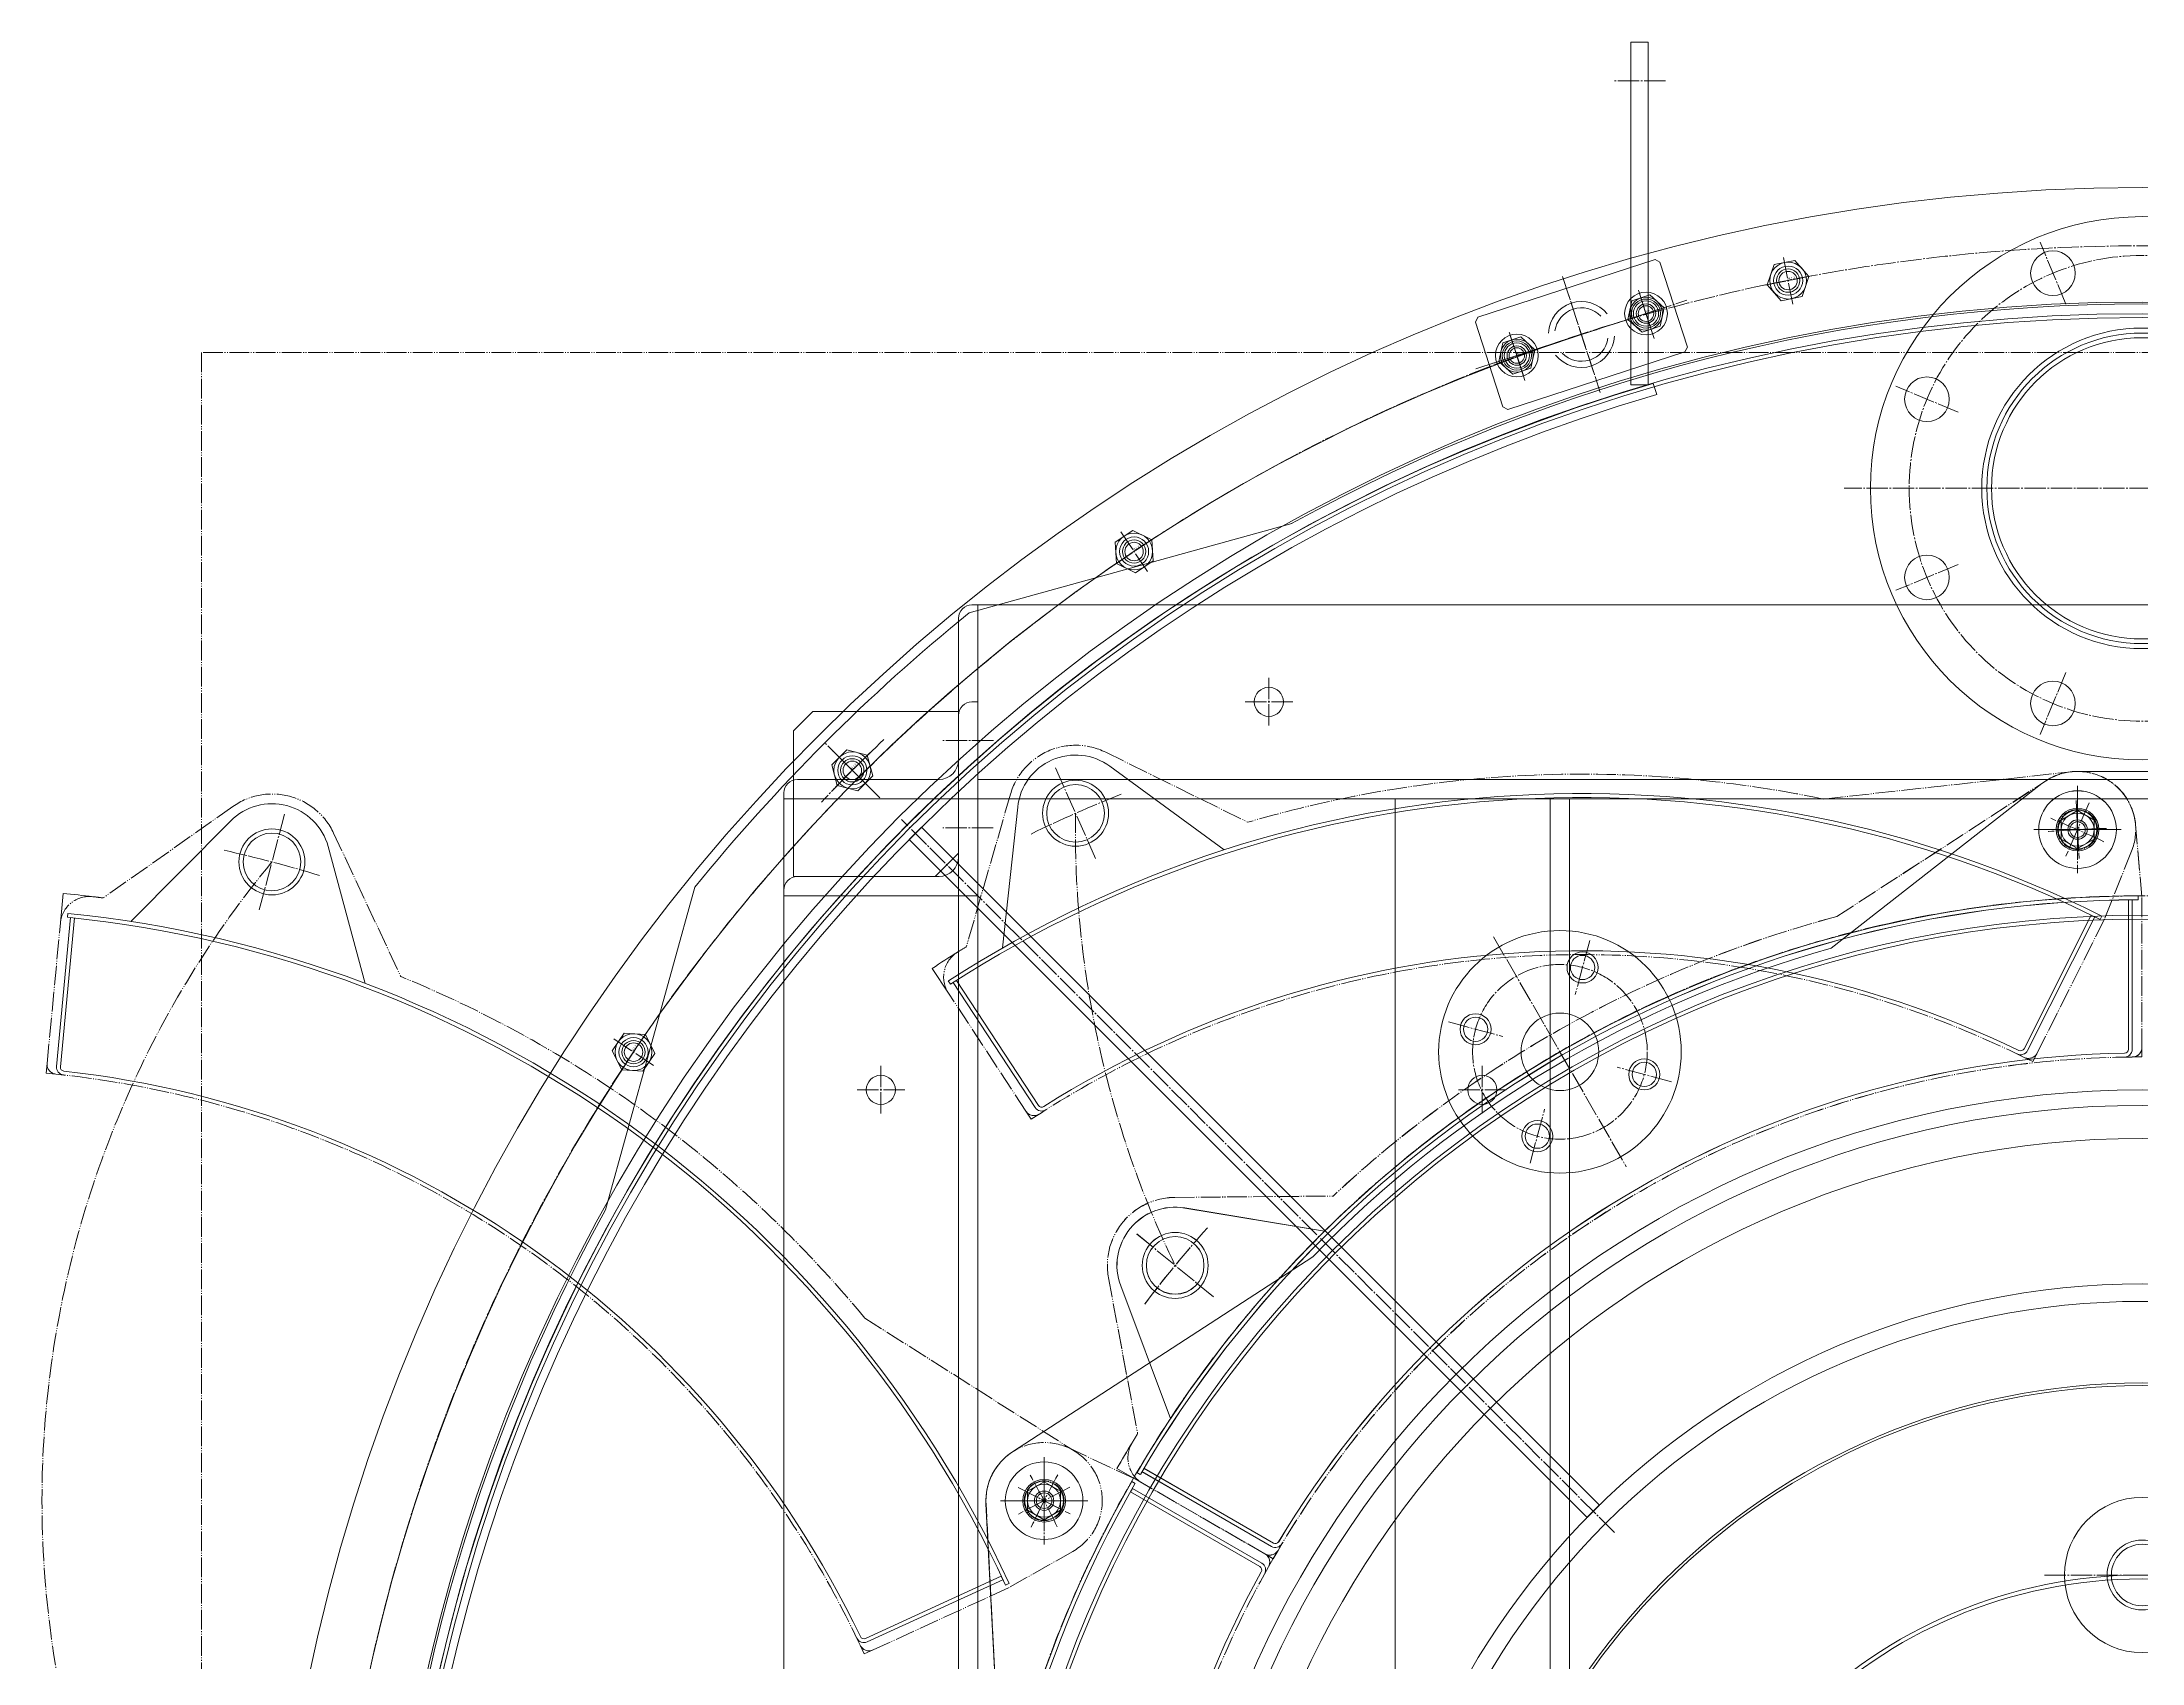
# Model space of a CAD drawing. Units: millimetres at full size. Extents: x -21196 to 21204, y -11807 to 11807.
# Drawn here: x -16682 to -15600, y 685 to 1520 of the extents above; entities that cross this region are included whole.
import ezdxf
from ezdxf.enums import TextEntityAlignment as Align

# ---------------------------------------------------------------- set-up
doc = ezdxf.new("R2010")
doc.units = ezdxf.units.MM
doc.header["$LTSCALE"] = 0.5
doc.linetypes.add('USER3', pattern=[26.999999, 20.299999, -1.7, 0.8, -1.7, 0.8, -1.7])
doc.linetypes.add('USER4', pattern=[27.1, 22, -1.7, 1.7, -1.7])
doc.layers.add('1-0_設備-5(241129配置図菊池追記(立面図).jww)(機器配置図 260128.dwg)', color=7, linetype='Continuous', lineweight=9)
doc.styles.add('ＭＳ ゴシック', font='')
doc.styles.get('ＭＳ ゴシック').set_extended_font_data('MS Gothic')

msp = doc.modelspace()

# ---------------------------------------------------------------- linework, layer by layer
at = {"layer": '1-0_設備-5(241129配置図菊池追記(立面図).jww)(機器配置図 260128.dwg)', "linetype": 'USER4'}
for p, q in [((-15845.1843, 1499.8542), (-15872.0641, 1499.8542)), ((-15779.5234, 1384.7846), (-15784.3386, 1408.9924)), ((-15779.5234, 1384.7846), (-15784.3386, 1408.9924)), ((-15779.5234, 1384.7846), (-15784.3386, 1408.9924)), ((-15638.8074, 1384.6987), (-15652.0797, 1416.7408)), ((-15898.1675, 1398.992), (-15878.7373, 1339.1921)), ((-15769.8271, 1399.2961), (-15794.0349, 1394.4809)), ((-15942.8097, 1351.4303), (-15834.0952, 1386.7538)), ((-15881.7707, 1348.528), (-15895.1341, 1389.6562)), ((-15881.7707, 1348.528), (-15895.1341, 1389.6562)), ((-15850.9902, 1367.0567), (-15859.3412, 1392.7585)), ((-15851.3519, 1368.1706), (-15858.979, 1391.6447)), ((-15851.3519, 1368.1706), (-15858.979, 1391.6447)), ((-15851.9699, 1370.0727), (-15858.361, 1389.7426)), ((-15842.8684, 1383.9032), (-15934.0303, 1354.2829)), ((-15842.8684, 1383.9032), (-15934.0303, 1354.2829)), ((-15842.3148, 1384.0831), (-15868.0166, 1375.7321)), ((-15917.5641, 1345.4254), (-15925.9152, 1371.1273)), ((-15917.9258, 1346.5394), (-15925.553, 1370.0135)), ((-15917.9258, 1346.5394), (-15925.553, 1370.0135)), ((-15918.5438, 1348.4416), (-15924.935, 1368.1114)), ((-15908.8887, 1362.4519), (-15934.5906, 1354.1009)), ((-15694.366, 1329.1401), (-15726.4081, 1342.4124)), ((-15445.913, 1289.8542), (-15753.1301, 1289.8542)), ((-16112.1234, 1247.0171), (-16125.836, 1267.5395)), ((-16112.1234, 1247.0171), (-16125.836, 1267.5395)), ((-16112.1234, 1247.0171), (-16125.836, 1267.5395)), ((-16108.7185, 1264.1346), (-16129.2409, 1250.422)), ((-15694.366, 1250.5684), (-15726.4081, 1237.2961)), ((-16049.5215, 1192.1953), (-16049.5215, 1167.5132)), ((-15638.8074, 1195.0097), (-15652.0797, 1162.9676)), ((-16037.1805, 1179.8542), (-16061.8626, 1179.8542)), ((-16249.9516, 1130.2843), (-16278.4523, 1158.785)), ((-16191.5215, 1159.8542), (-16217.5215, 1159.8542)), ((-16254.4207, 1134.7534), (-16273.9831, 1154.3158)), ((-16255.4755, 1135.8082), (-16272.9284, 1153.261)), ((-16255.4755, 1153.261), (-16272.9284, 1135.8082)), ((-16159.4688, 1145.7394), (-16138.8402, 1099.0976)), ((-15632.7639, 1136.4648), (-15632.7639, 1091.5022)), ((-15632.7635, 1136.4575), (-15632.7635, 1091.495)), ((-15626.7514, 1127.6979), (-15638.8025, 1100.2737)), ((-15633.5523, 1129.0228), (-15631.9795, 1099.0192)), ((-15633.5481, 1128.9781), (-15631.9837, 1099.0638)), ((-15633.5461, 1128.9407), (-15631.9817, 1099.0264)), ((-15632.7639, 1127.4958), (-15632.7639, 1100.4712)), ((-15632.7639, 1125.8032), (-15632.7639, 1102.1638)), ((-15632.7635, 1127.4885), (-15632.7635, 1100.4639)), ((-16556.7603, 1121.9961), (-16569.7931, 1072.6895)), ((-15871.483, 751.8157), (-16238.8279, 1119.1606)), ((-16191.5777, 1114.8542), (-16217.5777, 1114.8542)), ((-15655.2452, 1113.9835), (-15610.2827, 1113.9835)), ((-15610.2823, 1113.9762), (-15655.2448, 1113.9762)), ((-15646.2762, 1113.9835), (-15619.2516, 1113.9835)), ((-15619.2513, 1113.9762), (-15646.2758, 1113.9762)), ((-15620.9442, 1113.9835), (-15644.5836, 1113.9835)), ((-15933.7232, 1058.7085), (-15865.3199, 940.2305)), ((-15884.1357, 1056.8903), (-15891.6137, 1028.982)), ((-16370.0893, 1009.5736), (-16383.8019, 989.0512)), ((-15956.9424, 1014.8553), (-15929.034, 1007.3773)), ((-16366.6844, 992.4561), (-16387.2068, 1006.1687)), ((-16366.6844, 992.4561), (-16387.2068, 1006.1687)), ((-16366.6844, 992.4561), (-16387.2068, 1006.1687)), ((-16249.5215, 992.1953), (-16249.5215, 967.5132)), ((-15939.5215, 992.1953), (-15939.5215, 967.5132)), ((-15842.1007, 984.0836), (-15870.009, 991.5616)), ((-16237.1805, 979.8542), (-16261.8626, 979.8542)), ((-15951.8626, 979.8542), (-15927.1805, 979.8542)), ((-15914.9074, 942.0486), (-15907.4294, 969.957)), ((-16117.5072, 905.602), (-16078.1122, 873.2132)), ((-16117.5052, 905.5646), (-16078.1102, 873.1758)), ((-16165.3482, 790.6284), (-16165.3482, 745.6659)), ((-16165.3482, 790.6284), (-16165.3482, 745.6659)), ((-16165.3482, 781.6594), (-16165.3482, 754.6349)), ((-16165.3482, 781.6594), (-16165.3482, 754.6349)), ((-16178.7334, 774.967), (-16151.9631, 761.3273)), ((-16178.6927, 774.9482), (-16152.0038, 761.3461)), ((-16178.6927, 774.9482), (-16152.0038, 761.3461)), ((-16152.0766, 775.0893), (-16178.6198, 761.205)), ((-16142.8669, 768.1471), (-16187.8295, 768.1471)), ((-16187.8295, 768.1471), (-16142.8669, 768.1471)), ((-16151.8359, 768.1471), (-16178.8605, 768.1471)), ((-16178.8605, 768.1471), (-16151.8359, 768.1471)), ((-15649.8621, 729.8542), (-15549.181, 729.8542))]:
    msp.add_line(p, q, dxfattribs=at)
at = {"layer": '1-0_設備-5(241129配置図菊池追記(立面図).jww)(機器配置図 260128.dwg)'}
for p, q in [((-15854.0215, 1343.1211), (-15854.0215, 1418.3769)), ((-15778.4112, 1407.2574), (-15789.1508, 1405.1211)), ((-15862.4485, 1386.465), (-15864.4861, 1376.8792)), ((-15862.4485, 1386.465), (-15853.1282, 1389.4934)), ((-15929.0225, 1364.8338), (-15931.06, 1355.248)), ((-15929.0225, 1364.8338), (-15919.7021, 1367.8622)), ((-15849.5215, 1338.1875), (-15851.4107, 1343.8823)), ((-16203.9405, 1225.6945), (-16037.7753, 1271.6614)), ((-16119.6959, 1268.2049), (-16128.8005, 1262.1214)), ((-16202.5215, 1229.8542), (-16199.5215, 1229.8542)), ((-16199.5215, 1129.8542), (-16199.5215, 1229.8542)), ((-16199.5215, 1229.8542), (-14999.5215, 1229.8542)), ((-16209.5215, 1222.8542), (-16209.5215, 1149.8542)), ((-16202.5215, 1179.8542), (-16199.5215, 1179.8542)), ((-16199.5215, 1079.8542), (-16199.5215, 1179.8542)), ((-16209.5215, 1172.8542), (-16209.5215, 1099.8542)), ((-16267.036, 1155.1115), (-16274.7788, 1147.3687)), ((-16219.5215, 1139.8542), (-16292.5215, 1139.8542)), ((-16199.5215, 1139.8542), (-14999.5215, 1139.8542)), ((-16131.4611, 1146.6454), (-16072.5114, 1103.5933)), ((-15651.2361, 1137.661), (-15759.7579, 1052.8719)), ((-15634.3362, 1143.9798), (-15564.7069, 1143.9798)), ((-16299.5215, 1132.8542), (-16299.5215, 1129.8542)), ((-16199.5215, 1129.8542), (-16299.5215, 1129.8542)), ((-16299.5215, -70.1458), (-16299.5215, 1129.8542)), ((-16209.5215, -70.1458), (-16209.5215, 1129.8542)), ((-16189.5215, 1129.8542), (-16199.5215, 1129.8542)), ((-16199.5215, 1129.8542), (-16199.5215, 1119.8542)), ((-15009.5215, 1129.8542), (-16189.5215, 1129.8542)), ((-16186.7921, 1053.0466), (-16178.9823, 1125.628)), ((-15984.5215, -70.1458), (-15984.5215, 1129.8542)), ((-15904.5215, -160.1458), (-15904.5215, 1129.8542)), ((-15894.5215, 1129.8542), (-15894.5215, -160.1458)), ((-16636.0054, 1066.6904), (-16584.5617, 1118.484)), ((-16199.5215, 1119.8542), (-16199.5215, -60.1458)), ((-15641.2505, 1109.0762), (-15641.2505, 1118.8762)), ((-15624.2769, 1109.0835), (-15624.2769, 1118.8835)), ((-16534.3254, 1105.2055), (-16515.1936, 1034.7603)), ((-15641.2505, 1109.0762), (-15632.7635, 1104.1762)), ((-15624.2769, 1109.0835), (-15632.7639, 1104.1835)), ((-16345.3618, 1084.2732), (-16391.3287, 918.108)), ((-16299.5215, 1082.8542), (-16299.5215, 1079.8542)), ((-16219.5215, 1089.8542), (-16292.5215, 1089.8542)), ((-16672.3129, 1065.935), (-16670.8881, 1081.0545)), ((-16199.5215, 1079.8542), (-16299.5215, 1079.8542)), ((-16209.5215, 1079.8542), (-16209.5215, -120.1458)), ((-15604.593, 1077.7845), (-15604.5938, 1000.7752)), ((-15604.5911, 1077.747), (-15604.5919, 1000.7378)), ((-15601.5931, 1079.802), (-15601.5764, 1077.802)), ((-15601.5911, 1079.7646), (-15601.5745, 1077.7646)), ((-16674.2676, 991.9017), (-16667.0453, 1068.6706)), ((-16672.2764, 991.7144), (-16665.056, 1068.4631)), ((-16668.7192, 1068.8401), (-16668.5065, 1070.8288)), ((-15623.9024, 1068.9521), (-15658.5238, 1000.1641)), ((-15620.3156, 1069.4056), (-15621.1999, 1067.6116)), ((-16214.6696, 1029.7734), (-16223.0031, 1042.4691)), ((-16213.6786, 1034.2869), (-16214.7549, 1035.9727)), ((-16169.943, 970.7457), (-16212.2657, 1035.2004)), ((-16168.2712, 971.8434), (-16210.5828, 1036.2812)), ((-16381.7887, 1009.1332), (-16387.8722, 1000.0286)), ((-16092.8967, 919.0026), (-16020.8853, 907.0482)), ((-16092.8947, 918.9652), (-16020.8833, 907.0108)), ((-16181.6877, 793.307), (-16026.8883, 893.8381)), ((-16100.2421, 810.5208), (-16125.8962, 878.8649)), ((-16100.2401, 810.4834), (-16125.8942, 878.8274)), ((-16114.6808, 777.1993), (-16127.8322, 784.7933)), ((-16114.6788, 777.1619), (-16127.8303, 784.7558)), ((-16115.8247, 781.6765), (-16117.544, 782.6984)), ((-16115.8227, 781.6391), (-16117.542, 782.661)), ((-16048.192, 744.5805), (-16114.9733, 783.1277)), ((-16048.19, 744.543), (-16114.9713, 783.0902)), ((-16047.1922, 746.3126), (-16113.9559, 784.8497)), ((-16047.1902, 746.2752), (-16113.9539, 784.8122)), ((-16173.8352, 763.2471), (-16173.8352, 773.0471)), ((-16156.8612, 763.2471), (-16156.8612, 773.0471)), ((-16120.1274, 778.0345), (-16118.3871, 777.049)), ((-16120.1274, 778.0345), (-16118.3871, 777.049)), ((-16119.8801, 774.4277), (-16053.1881, 735.9231)), ((-16119.8801, 774.4277), (-16053.1881, 735.9231)), ((-16195.3071, 766.5766), (-16185.6443, 582.2509)), ((-16173.8352, 763.2471), (-16165.3482, 758.3471)), ((-16156.8612, 763.2471), (-16165.3482, 758.3471)), ((-16186.5539, 727.4395), (-16256.5628, 695.3587)), ((-16183.47, 725.5528), (-16185.2813, 724.7045))]:
    msp.add_line(p, q, dxfattribs=at)
at = {"layer": '1-0_設備-5(241129配置図菊池追記(立面図).jww)(機器配置図 260128.dwg)', "linetype": 'USER3'}
for p, q in [((-16133.6148, 1153.8485), (-16060.3353, 1117.7516)), ((-15763.6837, 1129.7269), (-15636.0754, 1143.7649)), ((-15756.7746, 1069.2305), (-15649.0999, 1139.1382)), ((-15756.7726, 1069.193), (-15649.0979, 1139.1007)), ((-16583.3694, 1125.9255), (-16650.2552, 1078.7588)), ((-16182.7006, 1132.1833), (-16205.4584, 1053.5672)), ((-15602.8775, 1116.5886), (-15599.593, 1079.0136)), ((-15602.8755, 1116.5512), (-15599.5911, 1078.9762)), ((-16531.5068, 1112.1753), (-16496.8408, 1038.2083)), ((-15604.9249, 1102.8425), (-15618.8835, 1067.8022)), ((-15599.593, 1079.0136), (-15599.5938, 1001.822)), ((-15599.5911, 1078.9762), (-15599.5918, 1001.7845)), ((-16679.1464, 993.421), (-16672.3129, 1065.935)), ((-15618.8835, 1067.8022), (-15653.587, 998.8513)), ((-16174.7017, 968.8839), (-16214.6696, 1029.7734)), ((-16098.0587, 924.4685), (-16016.3741, 925.169)), ((-16098.0567, 924.4311), (-16016.3721, 925.1316)), ((-16132.1645, 883.0488), (-16117.1498, 802.5941)), ((-16132.1626, 883.0114), (-16117.1478, 802.5567)), ((-16257.7281, 862.2232), (-16149.319, 793.4599)), ((-16152.6279, 795.3152), (-16118.4447, 779.3725)), ((-16152.6279, 795.3152), (-16118.4447, 779.3725)), ((-16118.4447, 779.3725), (-16051.5947, 740.7766)), ((-16118.4447, 779.3725), (-16051.5947, 740.7766)), ((-16051.6057, 740.7781), (-16114.6808, 777.1993)), ((-16051.6037, 740.7407), (-16114.6788, 777.1619)), ((-16188.5616, 638.357), (-16195.2673, 766.5598)), ((-16188.5616, 638.357), (-16195.2673, 766.5598)), ((-16150.5627, 742.0455), (-16183.3535, 723.4061)), ((-16183.3535, 723.4061), (-16253.5283, 691.2493))]:
    msp.add_line(p, q, dxfattribs=at)
at = {"layer": '1-0_設備-5(241129配置図菊池追記(立面図).jww)(機器配置図 260128.dwg)'}
for points in [[(-15854.0215, 1410.6897), (-15854.0215, 1519.8542), (-15863.0215, 1519.8542), (-15863.0215, 1408.1822)], [(-15863.0215, 1416.1783), (-15863.0215, 1343.1211), (-15854.0215, 1343.1211)], [(-15774.7111, 1388.6558), (-15771.1914, 1399.0247), (-15778.4112, 1407.2574)], [(-15789.1508, 1405.1211), (-15792.6706, 1394.7522), (-15785.4507, 1386.5196), (-15774.7111, 1388.6558)], [(-15847.8829, 1373.3502), (-15845.8454, 1382.936), (-15853.1282, 1389.4934)], [(-15864.4861, 1376.8792), (-15857.2033, 1370.3218), (-15847.8829, 1373.3502)], [(-15914.4569, 1351.719), (-15912.4193, 1361.3048), (-15919.7021, 1367.8622)], [(-15931.06, 1355.248), (-15923.7772, 1348.6906), (-15914.4569, 1351.719)], [(-16109.1589, 1252.4352), (-16109.8751, 1263.3618), (-16119.6959, 1268.2049)], [(-16128.8005, 1262.1214), (-16128.0843, 1251.1948), (-16118.2635, 1246.3517), (-16109.1589, 1252.4352)], [(-16274.7788, 1147.3687), (-16271.9447, 1136.7918), (-16261.3678, 1133.9577), (-16253.625, 1141.7005)], [(-16253.625, 1141.7005), (-16256.4591, 1152.2774), (-16267.036, 1155.1115)], [(-15641.2509, 1118.8835), (-15632.7639, 1123.7835), (-15624.2769, 1118.8835)], [(-15632.7639, 1104.1835), (-15641.2509, 1109.0835), (-15641.2509, 1118.8835)], [(-15624.2765, 1118.8762), (-15632.7635, 1123.7762), (-15641.2505, 1118.8762)], [(-15632.7635, 1104.1762), (-15624.2765, 1109.0762), (-15624.2765, 1118.8762)], [(-15606.5938, 1000.7752), (-15606.593, 1077.7647), (-15604.593, 1077.7647)], [(-15606.5919, 1000.7378), (-15606.5911, 1077.7272), (-15604.5911, 1077.7272)], [(-15660.3103, 1001.0633), (-15625.6977, 1069.8336), (-15623.9113, 1068.9344)], [(-16366.0191, 998.5962), (-16370.8621, 1008.417), (-16381.7887, 1009.1332)], [(-16387.8722, 1000.0286), (-16383.0291, 990.2078), (-16372.1025, 989.4916), (-16366.0191, 998.5962)], [(-15660.2575, 996.6114), (-15655.8238, 994.4071), (-15653.587, 998.8513)], [(-15604.5453, 996.8223), (-15599.5939, 996.8466), (-15599.5938, 1001.822)], [(-15604.5433, 996.7848), (-15599.5919, 996.8092), (-15599.5918, 1001.7845)], [(-16679.1464, 993.421), (-16679.6125, 988.4659), (-16674.6844, 987.9786)], [(-16174.7017, 968.8839), (-16171.9698, 964.7237), (-16167.8174, 967.4221)], [(-16156.8612, 773.0471), (-16165.3482, 777.9471), (-16173.8352, 773.0471)], [(-16173.8352, 773.0471), (-16165.3482, 777.9471), (-16156.8612, 773.0471)], [(-16165.3482, 758.3471), (-16173.8352, 763.2471), (-16173.8352, 773.0471)], [(-16165.3482, 758.3471), (-16156.8612, 763.2471), (-16156.8612, 773.0471)], [(-16054.1881, 734.1911), (-16120.863, 772.6858), (-16119.863, 774.4178)], [(-16054.1881, 734.1911), (-16120.863, 772.6858), (-16119.863, 774.4178)], [(-16051.6057, 740.7781), (-16047.2952, 738.2902), (-16044.7991, 742.5673)], [(-16051.6037, 740.7407), (-16047.2932, 738.2528), (-16044.7971, 742.5299)], [(-16049.7405, 733.9887), (-16047.2859, 738.289), (-16051.5947, 740.7766)], [(-16049.7405, 733.9887), (-16047.2859, 738.289), (-16051.5947, 740.7766)], [(-16257.396, 697.1769), (-16187.4051, 729.2495), (-16186.5719, 727.4313)], [(-16260.1362, 693.6678), (-16258.0513, 689.1766), (-16253.5283, 691.2493)]]:
    msp.add_lwpolyline(points, dxfattribs=at)
for points in [[(-15941.8286, 1378.0357), (-15850.5271, 1407.7013), (-15848.007, 1406.4172), (-15833.7922, 1362.6686), (-15835.0763, 1360.1485), (-15926.3777, 1330.4828), (-15928.8979, 1331.7669), (-15943.1126, 1375.5155)], [(-16209.5215, 1101.8542), (-16209.5215, 1174.8542), (-16284.5215, 1174.8542), (-16294.5215, 1164.8542), (-16294.5215, 1089.8542), (-16221.5215, 1089.8542)], [(-16228.493, 1115.1897), (-16234.857, 1108.8257), (-15885.5462, 759.515), (-15879.1823, 765.8789)], [(-16299.5215, -120.1458), (-16299.5215, 1079.8542), (-16199.5215, 1079.8542), (-16199.5215, -120.1458)]]:
    msp.add_lwpolyline(points, close=True, dxfattribs=at)
at = {"layer": '1-0_設備-5(241129配置図菊池追記(立面図).jww)(機器配置図 260128.dwg)', "linetype": 'USER3'}
msp.add_lwpolyline([(-5599.5217, 1359.8529), (-16599.5217, 1359.8529), (-16599.5217, -4640.1471), (-5599.5217, -4640.1471)], close=True, dxfattribs=at)
at = {"layer": '1-0_設備-5(241129配置図菊池追記(立面図).jww)(機器配置図 260128.dwg)'}
for centre, radius in [((-15599.5215, 479.8542), 965), ((-15599.5215, 479.8542), 965), ((-15599.5215, 1289.8542), 140), ((-15645.4435, 1400.7198), 11.5), ((-15781.931, 1396.8885), 9.483), ((-15781.931, 1396.8885), 7.5), ((-15781.931, 1396.8885), 7.5), ((-15781.931, 1396.8885), 6), ((-15781.931, 1396.8885), 4.75), ((-15599.5215, 479.8542), 906), ((-15855.1657, 1379.9076), 11), ((-15855.1657, 1379.9076), 8.487), ((-15855.1654, 1379.9077), 7.5), ((-15855.1654, 1379.9077), 7.5), ((-15855.1654, 1379.9077), 6.5), ((-15599.5215, 479.8542), 900), ((-15599.5215, 479.8542), 898), ((-15855.1657, 1379.9076), 5), ((-15855.1657, 1379.9076), 4), ((-15921.7397, 1358.2764), 11), ((-15921.7397, 1358.2764), 8.487), ((-15921.7394, 1358.2765), 7.5), ((-15921.7394, 1358.2765), 7.5), ((-15921.7394, 1358.2765), 6.5), ((-15599.5215, 1289.8542), 82.6), ((-15599.5215, 1289.8542), 80), ((-15599.5215, 1289.8542), 77.6), ((-15921.7397, 1358.2764), 5), ((-15921.7397, 1358.2764), 4), ((-15710.3871, 1335.7762), 11.5), ((-16118.9797, 1257.2783), 9.483), ((-16118.9797, 1257.2783), 7.5), ((-16118.9797, 1257.2783), 7.5), ((-16118.9797, 1257.2783), 6), ((-16118.9797, 1257.2783), 4.75), ((-15710.3871, 1243.9322), 11.5), ((-15645.4435, 1178.9887), 11.5), ((-16049.5215, 1179.8542), 7.5), ((-16264.2019, 1144.5346), 9.483), ((-16264.2019, 1144.5346), 7.5), ((-16264.2019, 1144.5346), 7.5), ((-16264.2019, 1144.5346), 6), ((-16264.2019, 1144.5346), 4.75), ((-16149.1545, 1122.4185), 17), ((-16149.1545, 1122.4185), 14.85), ((-15632.7639, 1113.9835), 20), ((-15632.7635, 1113.9762), 20), ((-15632.7639, 1113.9835), 11), ((-15632.7635, 1113.9762), 11), ((-15632.7682, 1114.0657), 10), ((-15632.7639, 1113.9835), 10), ((-15632.7639, 1113.9835), 8.487), ((-15632.7635, 1113.9762), 8.487), ((-15632.7639, 1113.9835), 5), ((-15632.7639, 1113.9835), 5), ((-15632.7639, 1113.9835), 5), ((-15632.7635, 1113.9762), 5), ((-15632.7635, 1113.9762), 5), ((-15632.7639, 1113.9835), 4), ((-15632.7635, 1113.9762), 4), ((-16563.2767, 1097.3428), 17), ((-16563.2767, 1097.3428), 14.85), ((-15599.5215, 479.8542), 590.002), ((-15599.5215, 479.8542), 588.002), ((-15899.5215, 999.4695), 62.5), ((-15887.8747, 1042.9361), 8), ((-15887.8747, 1042.9361), 6.25), ((-15942.9882, 1011.1163), 8), ((-15942.9882, 1011.1163), 6.25), ((-15899.5215, 999.4695), 20), ((-16376.9456, 999.3124), 9.483), ((-16376.9456, 999.3124), 7.5), ((-16376.9456, 999.3124), 7.5), ((-16376.9456, 999.3124), 6), ((-16376.9456, 999.3124), 4.75), ((-15856.0549, 987.8226), 8), ((-16249.5215, 979.8542), 7.5), ((-15939.5215, 979.8542), 7.5), ((-15856.0549, 987.8226), 6.25), ((-15599.5215, 479.8542), 500), ((-15599.5215, 479.8542), 492), ((-15911.1684, 956.0028), 8), ((-15599.5215, 479.8542), 475), ((-15911.1684, 956.0028), 6.25), ((-16097.8097, 889.4076), 17), ((-16097.8077, 889.3702), 17), ((-16097.8097, 889.4076), 14.85), ((-16097.8077, 889.3702), 14.85), ((-15599.5215, 479.8542), 400), ((-15599.5215, 479.8542), 400), ((-15599.5215, 479.8542), 391), ((-15599.5215, 479.8542), 348.995), ((-15599.5215, 479.8542), 347.581), ((-16165.3482, 768.1471), 20), ((-16165.3482, 768.1471), 20), ((-16165.3482, 768.1471), 11), ((-16165.3482, 768.1471), 11), ((-16165.3881, 768.1675), 10), ((-16165.3482, 768.1471), 8.487), ((-16165.3482, 768.1471), 8.487), ((-16165.3482, 768.1471), 5), ((-16165.3482, 768.1471), 5), ((-16165.3482, 768.1471), 5), ((-16165.3482, 768.1471), 5), ((-16165.3482, 768.1471), 4), ((-16165.3482, 768.1471), 4), ((-15599.5215, 729.8542), 40), ((-15599.5215, 729.8542), 18), ((-15599.5215, 729.8542), 15.835), ((-15599.5215, 479.8542), 250), ((-15599.5215, 479.8542), 248)]:
    msp.add_circle(centre, radius, dxfattribs=at)
at = {"layer": '1-0_設備-5(241129配置図菊池追記(立面図).jww)(機器配置図 260128.dwg)', "linetype": 'USER4'}
for centre, radius in [((-15599.5215, 479.8542), 935), ((-15599.5215, 479.8542), 935), ((-15599.5215, 1289.8542), 120), ((-15599.5215, 479.8542), 600), ((-15899.5215, 999.4695), 45)]:
    msp.add_circle(centre, radius, dxfattribs=at)
at = {"layer": '1-0_設備-5(241129配置図菊池追記(立面図).jww)(機器配置図 260128.dwg)', "linetype": 'USER3'}
for centre in [(-15632.777, 1113.9858), (-15632.7659, 1114.021), (-15632.7639, 1113.9835), (-16165.3482, 768.1471), (-16165.3482, 768.1471), (-16165.3482, 768.1471)]:
    msp.add_circle(centre, 10.25, dxfattribs=at)
at = {"layer": '1-0_設備-5(241129配置図菊池追記(立面図).jww)(機器配置図 260128.dwg)'}
for centre, radius, start, end in [((-15888.4524, 1369.0921), 17, 38.667, 177.333), ((-15599.5215, 479.8542), 905, 61.036, 118.964), ((-15888.4524, 1369.0921), 13.8, 43.771, 172.229), ((-15599.5215, 479.8542), 935, 108, 72), ((-15888.4524, 1369.0921), 17, 218.667, 357.333), ((-15888.4524, 1369.0921), 13.8, 223.771, 352.229), ((-15599.5215, 479.8542), 900, 106.253, 73.747), ((-15599.5215, 479.8542), 894, 106.239, 73.761), ((-15599.5215, 479.8542), 960, 129.021, 140.979), ((-16202.5215, 1222.8542), 7, 90, 180), ((-16202.5215, 1172.8542), 7, 90, 180), ((-16219.5215, 1149.8542), 10, 270, 0), ((-16149.1545, 1122.4185), 30, 53.85858, 173.85858), ((-16292.5215, 1132.8542), 7, 90, 180), ((-15632.7659, 1114.021), 30, 93, 128.001), ((-16563.2767, 1097.3428), 30, 15.19412, 135.19412), ((-15888.1814, 532.5727), 600, 63.47458, 122.96558), ((-15888.1814, 532.5727), 598, 63.47358, 122.96758), ((-16219.5215, 1099.8542), 10, 270, 0), ((-16292.5215, 1082.8542), 7, 90, 180), ((-16728.0154, 473.7354), 610, 83.18212, 84.62612), ((-15599.5215, 479.8542), 600, 90.19043, 149.68143), ((-15599.5196, 479.8168), 600, 90.19043, 149.68143), ((-15599.5215, 479.8542), 598, 90.18943, 149.68343), ((-15599.5196, 479.8168), 598, 90.18943, 149.68343), ((-16728.0154, 473.7354), 598, 24.80912, 84.30312), ((-16728.0154, 473.7354), 600, 24.81012, 84.30112), ((-15888.1814, 532.5727), 610, 121.84658, 123.29058), ((-15888.1814, 532.5727), 519, 64.28158, 122.30258), ((-15599.5215, 479.8542), 595, 105.623, 135.911), ((-15599.5215, 479.8542), 519, 90.99743, 149.01843), ((-15599.5196, 479.8168), 519, 90.99743, 149.01843), ((-15662.0968, 1001.9624), 4, 244.28158, 333.28358), ((-15662.0968, 1001.9624), 2, 244.28158, 333.28358), ((-15608.5938, 1000.7752), 2, 270.99743, 359.99943), ((-15608.5919, 1000.7378), 2, 270.99743, 359.99943), ((-15608.5938, 1000.7752), 4, 270.99743, 359.99943), ((-15608.5919, 1000.7378), 4, 270.99743, 359.99943), ((-16670.2852, 991.5271), 4, 174.62512, 263.63812), ((-16670.2852, 991.5271), 2, 174.62512, 263.63812), ((-16728.0154, 473.7354), 519, 25.61712, 83.63812), ((-16166.5994, 972.9412), 4, 213.28958, 302.30258), ((-16166.5994, 972.9412), 2, 213.28958, 302.30258), ((-15599.5215, 479.8542), 905, 151.036, 208.964), ((-16097.8097, 889.4076), 30, 80.57443, 200.57443), ((-16097.8077, 889.3702), 30, 80.57443, 200.57443), ((-16165.3482, 768.1471), 30, 123.001, 183.001), ((-15599.5215, 479.8542), 610, 148.56243, 150.00643), ((-15599.5196, 479.8168), 610, 148.56243, 150.00643), ((-15599.5187, 479.8599), 600, 150.191, 209.682), ((-15599.5187, 479.8599), 600, 150.191, 209.682), ((-15599.5187, 479.8599), 598, 150.19, 209.684), ((-15599.5187, 479.8599), 598, 150.19, 209.684), ((-16046.1924, 748.0448), 2, 240.00543, 329.01843), ((-16046.1904, 748.0074), 2, 240.00543, 329.01843), ((-16055.1881, 732.459), 4, 330.998, 60), ((-16055.1881, 732.459), 4, 330.998, 60), ((-16046.1924, 748.0448), 4, 240.00543, 329.01843), ((-16046.1904, 748.0074), 4, 240.00543, 329.01843), ((-15599.5187, 479.8599), 519, 150.998, 209.019), ((-15599.5187, 479.8599), 519, 150.998, 209.019), ((-16055.1881, 732.459), 2, 330.998, 60), ((-16055.1881, 732.459), 2, 330.998, 60), ((-16258.2292, 698.9951), 4, 205.61712, 294.61912), ((-16258.2292, 698.9951), 2, 205.61712, 294.61912)]:
    msp.add_arc(centre, radius, start, end, dxfattribs=at)
at = {"layer": '1-0_設備-5(241129配置図菊池追記(立面図).jww)(機器配置図 260128.dwg)', "linetype": 'USER4'}
for centre, radius, start, end in [((-15599.5215, 479.8542), 940, 133.609, 136.391), ((-15599.5215, 479.8542), 940, 134.157, 135.843), ((-15888.1815, 532.5724), 645, 111.60058, 116.11658), ((-15888.1814, 532.5727), 635, 64.93258, 67.63558), ((-15599.5215, 479.8542), 635, 91.652, 94.363), ((-15599.5215, 479.8542), 635, 91.64843, 94.35143), ((-15599.5196, 479.8168), 635, 91.64843, 94.35143), ((-16728.0157, 473.7352), 645, 72.93612, 77.45212), ((-15599.5215, 479.8539), 645, 138.31643, 142.83243), ((-15599.5196, 479.8165), 645, 138.31643, 142.83243), ((-16728.0154, 473.7354), 635, 26.26812, 28.97112), ((-15599.5215, 479.8542), 635, 151.652, 154.363), ((-15599.5187, 479.8599), 635, 151.649, 154.352), ((-15599.5187, 479.8599), 635, 151.649, 154.352)]:
    msp.add_arc(centre, radius, start, end, dxfattribs=at)
at = {"layer": '1-0_設備-5(241129配置図菊池追記(立面図).jww)(機器配置図 260128.dwg)', "linetype": 'USER3'}
for centre, radius, start, end in [((-16149.0809, 1122.4511), 35, 63.77558, 163.85558), ((-15888.1814, 532.5727), 610, 78.22258, 106.39558), ((-15632.7635, 1113.9762), 30, 4.99543, 122.99343), ((-15632.7616, 1113.9388), 30, 4.99543, 122.99343), ((-15632.795, 1113.9448), 30, 338.27958, 96.27758), ((-16563.1989, 1097.3222), 35, 25.11112, 125.19112), ((-15632.6038, 1114.0478), 516.619, 179.072, 205.779), ((-16165.3482, 768.1471), 516.446, 140.4, 265.781), ((-16657.3791, 1064.5277), 15, 83.18212, 174.61612), ((-16728.0154, 473.7354), 610, 82.67612, 83.18212), ((-15599.5215, 479.8542), 610, 104.93843, 133.11143), ((-15599.5196, 479.8168), 610, 104.93843, 133.11143), ((-16202.1298, 1038.0046), 15, 121.84658, 213.28058), ((-15888.1814, 532.5727), 610, 121.34058, 121.84658), ((-15888.1917, 532.5964), 516.976, 63.83858, 122.74358), ((-16728.0154, 473.7354), 610, 39.55812, 67.73112), ((-15599.5414, 479.8708), 516.976, 90.55443, 149.45943), ((-15599.5395, 479.8333), 516.976, 90.55443, 149.45943), ((-15658.0532, 1001.0992), 5, 243.84058, 333.28358), ((-15604.5938, 1001.822), 5, 270.55643, 359.99943), ((-15604.5918, 1001.7846), 5, 270.55643, 359.99943), ((-16674.1685, 992.9519), 5, 174.61612, 264.07812), ((-16728.0086, 473.7603), 516.976, 25.17412, 84.07912), ((-16170.5217, 971.6276), 5, 213.28058, 302.74258), ((-16097.7586, 889.4698), 35, 90.49143, 190.57143), ((-16097.7566, 889.4324), 35, 90.49143, 190.57143), ((-15599.5215, 479.8542), 610, 148.05643, 148.56243), ((-15599.5196, 479.8168), 610, 148.05643, 148.56243), ((-16165.3083, 768.1268), 30, 64.996, 182.994), ((-16165.3083, 768.1268), 30, 64.996, 182.994), ((-16165.3879, 768.1264), 30, 299.61512, 57.61312), ((-16107.1801, 790.1893), 15, 148.56243, 239.99643), ((-16107.1781, 790.1518), 15, 148.56243, 239.99643), ((-16049.1054, 745.1081), 5, 239.99643, 329.45843), ((-16049.1034, 745.0707), 5, 239.99643, 329.45843), ((-16054.0947, 736.4465), 5, 330.557, 60), ((-16054.0947, 736.4465), 5, 330.557, 60), ((-15599.5429, 479.8509), 516.976, 150.555, 209.46), ((-15599.5429, 479.8509), 516.976, 150.555, 209.46), ((-16255.6112, 695.7948), 5, 205.17612, 294.61912)]:
    msp.add_arc(centre, radius, start, end, dxfattribs=at)

# ---------------------------------------------------------------- texts
at = {"layer": '1-0_設備-5(241129配置図菊池追記(立面図).jww)(機器配置図 260128.dwg)', "style": 'ＭＳ ゴシック', "width": 0.8}
for rotation, p in [(11.25, (-15781.7841, 1396.9471)), (33.75, (-16118.8664, 1257.3887)), (45, (-16264.1123, 1144.665)), (56.25, (-16376.8832, 999.4577))]:
    msp.add_text('Ｍ１２', height=1.102, rotation=rotation, dxfattribs=at).set_placement(p, align=Align.BOTTOM_LEFT)
at = {"layer": '1-0_設備-5(241129配置図菊池追記(立面図).jww)(機器配置図 260128.dwg)', "style": 'ＭＳ ゴシック'}
for rotation, p in [(18, (-15854.9882, 1380.0318)), (18, (-15921.5622, 1358.4005)), (90, (-15632.8268, 1114.1834)), (90, (-15631.4486, 1114.1907)), (90, (-16165.4114, 768.3543)), (90, (-16164.0328, 768.3543))]:
    msp.add_text('M10', height=0.918, rotation=rotation, dxfattribs=at).set_placement(p, align=Align.BOTTOM_LEFT)

doc.saveas('drawing.dxf')
